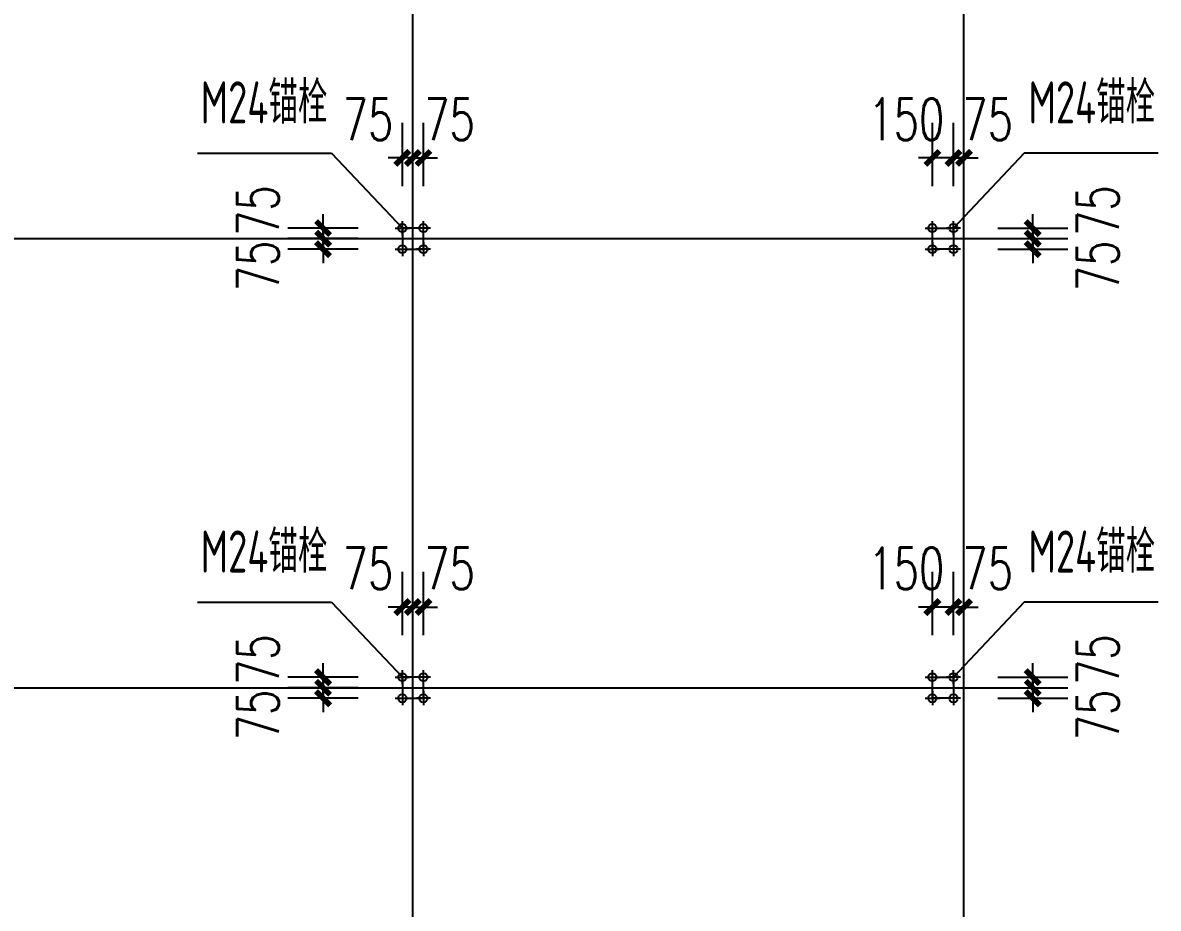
# Model space of a CAD drawing. Extents: x 180850 to 1399066, y 48356 to 327880.
# Drawn here: x 485269 to 501445, y 165909 to 178529 of the extents above; entities that cross this region are included whole.
import ezdxf
from ezdxf.enums import TextEntityAlignment as Align

# ---------------------------------------------------------------- set-up
doc = ezdxf.new("R2010")
doc.units = 0
doc.header["$LTSCALE"] = 1000
for name, color, linetype in [('AXIS', 3, 'Continuous'), ('DOTE', 1, 'Continuous'), ('TEXT', 7, 'Continuous')]:
    doc.layers.add(name, color=color, linetype=linetype)
doc.styles.add('_TCH_DIM_T3', font='SIMPLEX', dxfattribs={"width": 0.705882, "bigfont": 'GBCBIG'})
doc.styles.add('TSSD_Label', font='tssdeng.shx', dxfattribs={"width": 0.7, "bigfont": 'hztxt.shx'})
doc.dimstyles.new('TCH-200-2', dxfattribs={"dimtxt": 595, "dimasz": 200, "dimexe": 500, "dimexo": 600, "dimgap": 252.5, "dimtad": 1, "dimdec": 0, "dimlfac": 0.5, "dimzin": 0, "dimdsep": 46, "dimtxsty": '_TCH_DIM_T3', "dimblk": 'ARCHTICK', "dimcen": 0.09, "dimclrd": 124, "dimclre": 124, "dimclrt": 7, "dimazin": 2, "dimtfac": 1, "dimtdec": 0, "dimtix": 1, "dimtmove": 2, "dimatfit": 3, "dimfxl": 1, "dimtolj": 1, "dimtzin": 0, "dimarcsym": 0})

# ---------------------------------------------------------------- blocks, each defined once
blk = doc.blocks.new('_ArchTick')
at = {"color": 0, "linetype": 'ByBlock', "const_width": 0.4}
blk.add_lwpolyline([(-0.5, -0.5), (0.5, 0.5)], dxfattribs=at)
blk = doc.blocks.new('*D1571')
at = {"color": 124, "linetype": 'ByBlock', "lineweight": -2, "transparency": 16777216}
for p, q in [((489548, 175602), (489548, 175802)), ((490047, 175602), (489048, 175602)), ((489548, 175602), (489548, 175452)), ((490047, 175452), (489048, 175452)), ((489548, 175452), (489548, 175252))]:
    blk.add_line(p, q, dxfattribs=at)
at = {"layer": 'Defpoints', "color": 0, "linetype": 'ByBlock', "transparency": 16777216}
for p in [(490647, 175602), (489548, 175452), (490647, 175452)]:
    blk.add_point(p, dxfattribs=at)
at = {"color": 124, "linetype": 'ByBlock', "lineweight": -2, "transparency": 16777216, "xscale": 200, "yscale": 200, "zscale": 200}
for p, rotation in [((489548, 175602), 270), ((489548, 175452), 90)]:
    blk.add_blockref('_ArchTick', p, dxfattribs=dict(at, rotation=rotation))
at = {"color": 7, "linetype": 'ByBlock', "transparency": 16777216, "insert": (488621, 175851), "char_height": 595, "attachment_point": 5, "rotation": 90, "style": '_TCH_DIM_T3'}
blk.add_mtext('\\A1;75', dxfattribs=at)
blk = doc.blocks.new('*D1572')
at = {"color": 124, "linetype": 'ByBlock', "lineweight": -2, "transparency": 16777216}
for p, q in [((489548, 175452), (489548, 175652)), ((490047, 175452), (489048, 175452)), ((489548, 175302), (489548, 175452)), ((490047, 175302), (489048, 175302)), ((489548, 175302), (489548, 175102))]:
    blk.add_line(p, q, dxfattribs=at)
at = {"layer": 'Defpoints', "color": 0, "linetype": 'ByBlock', "transparency": 16777216}
for p in [(489548, 175452), (490647, 175452), (490647, 175302)]:
    blk.add_point(p, dxfattribs=at)
at = {"color": 124, "linetype": 'ByBlock', "lineweight": -2, "transparency": 16777216, "xscale": 200, "yscale": 200, "zscale": 200}
for p, rotation in [((489548, 175452), 270), ((489548, 175302), 90)]:
    blk.add_blockref('_ArchTick', p, dxfattribs=dict(at, rotation=rotation))
at = {"color": 7, "linetype": 'ByBlock', "transparency": 16777216, "insert": (488621, 175063), "char_height": 595, "attachment_point": 5, "rotation": 90, "style": '_TCH_DIM_T3'}
blk.add_mtext('\\A1;75', dxfattribs=at)
blk = doc.blocks.new('*D1573')
at = {"color": 124, "linetype": 'ByBlock', "lineweight": -2, "transparency": 16777216}
for p, q in [((490677, 176202), (490677, 177102)), ((490827, 176202), (490827, 177102)), ((490677, 176602), (490477, 176602)), ((490827, 176602), (490677, 176602)), ((490827, 176602), (491027, 176602))]:
    blk.add_line(p, q, dxfattribs=at)
at = {"layer": 'Defpoints', "color": 0, "linetype": 'ByBlock', "transparency": 16777216}
for p in [(490677, 176602), (490677, 175602), (490827, 175602)]:
    blk.add_point(p, dxfattribs=at)
at = {"color": 124, "linetype": 'ByBlock', "lineweight": -2, "transparency": 16777216, "xscale": 200, "yscale": 200, "zscale": 200}
blk.add_blockref('_ArchTick', (490677, 176602), dxfattribs=at)
at = {"color": 124, "linetype": 'ByBlock', "lineweight": -2, "transparency": 16777216, "xscale": 200, "yscale": 200, "zscale": 200, "rotation": 180}
blk.add_blockref('_ArchTick', (490827, 176602), dxfattribs=at)
at = {"color": 7, "linetype": 'ByBlock', "transparency": 16777216, "insert": (490189, 177152), "char_height": 595, "attachment_point": 5, "style": '_TCH_DIM_T3'}
blk.add_mtext('\\A1;75', dxfattribs=at)
blk = doc.blocks.new('*D1574')
at = {"color": 124, "linetype": 'ByBlock', "lineweight": -2, "transparency": 16777216}
for p, q in [((490827, 176202), (490827, 177102)), ((490977, 176202), (490977, 177102)), ((490827, 176602), (490627, 176602)), ((490827, 176602), (490977, 176602)), ((490977, 176602), (491177, 176602))]:
    blk.add_line(p, q, dxfattribs=at)
at = {"layer": 'Defpoints', "color": 0, "linetype": 'ByBlock', "transparency": 16777216}
for p in [(490977, 176602), (490827, 175602), (490977, 175602)]:
    blk.add_point(p, dxfattribs=at)
at = {"color": 124, "linetype": 'ByBlock', "lineweight": -2, "transparency": 16777216, "xscale": 200, "yscale": 200, "zscale": 200}
blk.add_blockref('_ArchTick', (490827, 176602), dxfattribs=at)
at = {"color": 124, "linetype": 'ByBlock', "lineweight": -2, "transparency": 16777216, "xscale": 200, "yscale": 200, "zscale": 200, "rotation": 180}
blk.add_blockref('_ArchTick', (490977, 176602), dxfattribs=at)
at = {"color": 7, "linetype": 'ByBlock', "transparency": 16777216, "insert": (491349, 177152), "char_height": 595, "attachment_point": 5, "style": '_TCH_DIM_T3'}
blk.add_mtext('\\A1;75', dxfattribs=at)
blk = doc.blocks.new('*D1575')
at = {"color": 124, "linetype": 'ByBlock', "lineweight": -2, "transparency": 16777216}
for p, q in [((499656, 175602), (499656, 175802)), ((499157, 175602), (500156, 175602)), ((499656, 175602), (499656, 175452)), ((499157, 175452), (500156, 175452)), ((499656, 175452), (499656, 175252))]:
    blk.add_line(p, q, dxfattribs=at)
at = {"layer": 'Defpoints', "color": 0, "linetype": 'ByBlock', "transparency": 16777216}
for p in [(498557, 175602), (498557, 175452), (499656, 175452)]:
    blk.add_point(p, dxfattribs=at)
at = {"color": 124, "linetype": 'ByBlock', "lineweight": -2, "transparency": 16777216, "xscale": 200, "yscale": 200, "zscale": 200}
for p, rotation in [((499656, 175602), 270), ((499656, 175452), 90)]:
    blk.add_blockref('_ArchTick', p, dxfattribs=dict(at, rotation=rotation))
at = {"color": 7, "linetype": 'ByBlock', "transparency": 16777216, "insert": (500583, 175851), "char_height": 595, "attachment_point": 5, "rotation": 90, "style": '_TCH_DIM_T3'}
blk.add_mtext('\\A1;75', dxfattribs=at)
blk = doc.blocks.new('*D1576')
at = {"color": 124, "linetype": 'ByBlock', "lineweight": -2, "transparency": 16777216}
for p, q in [((499656, 175452), (499656, 175652)), ((499157, 175452), (500156, 175452)), ((499656, 175302), (499656, 175452)), ((499157, 175302), (500156, 175302)), ((499656, 175302), (499656, 175102))]:
    blk.add_line(p, q, dxfattribs=at)
at = {"layer": 'Defpoints', "color": 0, "linetype": 'ByBlock', "transparency": 16777216}
for p in [(498557, 175452), (499656, 175452), (498557, 175302)]:
    blk.add_point(p, dxfattribs=at)
at = {"color": 124, "linetype": 'ByBlock', "lineweight": -2, "transparency": 16777216, "xscale": 200, "yscale": 200, "zscale": 200}
for p, rotation in [((499656, 175452), 270), ((499656, 175302), 90)]:
    blk.add_blockref('_ArchTick', p, dxfattribs=dict(at, rotation=rotation))
at = {"color": 7, "linetype": 'ByBlock', "transparency": 16777216, "insert": (500583, 175063), "char_height": 595, "attachment_point": 5, "rotation": 90, "style": '_TCH_DIM_T3'}
blk.add_mtext('\\A1;75', dxfattribs=at)
blk = doc.blocks.new('*D1577')
at = {"color": 124, "linetype": 'ByBlock', "lineweight": -2, "transparency": 16777216}
for p, q in [((498527, 176202), (498527, 177102)), ((498677, 176202), (498677, 177102)), ((498527, 176602), (498327, 176602)), ((498677, 176602), (498527, 176602)), ((498677, 176602), (498877, 176602))]:
    blk.add_line(p, q, dxfattribs=at)
at = {"layer": 'Defpoints', "color": 0, "linetype": 'ByBlock', "transparency": 16777216}
for p in [(498527, 176602), (498527, 175602), (498677, 175602)]:
    blk.add_point(p, dxfattribs=at)
at = {"color": 124, "linetype": 'ByBlock', "lineweight": -2, "transparency": 16777216, "xscale": 200, "yscale": 200, "zscale": 200}
blk.add_blockref('_ArchTick', (498527, 176602), dxfattribs=at)
at = {"color": 124, "linetype": 'ByBlock', "lineweight": -2, "transparency": 16777216, "xscale": 200, "yscale": 200, "zscale": 200, "rotation": 180}
blk.add_blockref('_ArchTick', (498677, 176602), dxfattribs=at)
at = {"color": 7, "linetype": 'ByBlock', "transparency": 16777216, "insert": (499015, 177152), "char_height": 595, "attachment_point": 5, "style": '_TCH_DIM_T3'}
blk.add_mtext('\\A1;75', dxfattribs=at)
blk = doc.blocks.new('*D1578')
at = {"color": 124, "linetype": 'ByBlock', "lineweight": -2, "transparency": 16777216}
for p, q in [((498227, 176202), (498227, 177102)), ((498527, 176202), (498527, 177102)), ((498227, 176602), (498027, 176602)), ((498527, 176602), (498227, 176602)), ((498527, 176602), (498727, 176602))]:
    blk.add_line(p, q, dxfattribs=at)
at = {"layer": 'Defpoints', "color": 0, "linetype": 'ByBlock', "transparency": 16777216}
for p in [(498227, 176602), (498227, 175602), (498527, 175602)]:
    blk.add_point(p, dxfattribs=at)
at = {"color": 124, "linetype": 'ByBlock', "lineweight": -2, "transparency": 16777216, "xscale": 200, "yscale": 200, "zscale": 200}
blk.add_blockref('_ArchTick', (498227, 176602), dxfattribs=at)
at = {"color": 124, "linetype": 'ByBlock', "lineweight": -2, "transparency": 16777216, "xscale": 200, "yscale": 200, "zscale": 200, "rotation": 180}
blk.add_blockref('_ArchTick', (498527, 176602), dxfattribs=at)
at = {"color": 7, "linetype": 'ByBlock', "transparency": 16777216, "insert": (497855, 177152), "char_height": 595, "attachment_point": 5, "style": '_TCH_DIM_T3'}
blk.add_mtext('\\A1;150', dxfattribs=at)
blk = doc.blocks.new('*D1579')
at = {"color": 124, "linetype": 'ByBlock', "lineweight": -2, "transparency": 16777216}
for p, q in [((489548, 169202), (489548, 169402)), ((490047, 169202), (489048, 169202)), ((489548, 169202), (489548, 169052)), ((490047, 169052), (489048, 169052)), ((489548, 169052), (489548, 168852))]:
    blk.add_line(p, q, dxfattribs=at)
at = {"layer": 'Defpoints', "color": 0, "linetype": 'ByBlock', "transparency": 16777216}
for p in [(490647, 169202), (489548, 169052), (490647, 169052)]:
    blk.add_point(p, dxfattribs=at)
at = {"color": 124, "linetype": 'ByBlock', "lineweight": -2, "transparency": 16777216, "xscale": 200, "yscale": 200, "zscale": 200}
for p, rotation in [((489548, 169202), 270), ((489548, 169052), 90)]:
    blk.add_blockref('_ArchTick', p, dxfattribs=dict(at, rotation=rotation))
at = {"color": 7, "linetype": 'ByBlock', "transparency": 16777216, "insert": (488621, 169451), "char_height": 595, "attachment_point": 5, "rotation": 90, "style": '_TCH_DIM_T3'}
blk.add_mtext('\\A1;75', dxfattribs=at)
blk = doc.blocks.new('*D1580')
at = {"color": 124, "linetype": 'ByBlock', "lineweight": -2, "transparency": 16777216}
for p, q in [((489548, 169052), (489548, 169252)), ((490047, 169052), (489048, 169052)), ((489548, 168902), (489548, 169052)), ((490047, 168902), (489048, 168902)), ((489548, 168902), (489548, 168702))]:
    blk.add_line(p, q, dxfattribs=at)
at = {"layer": 'Defpoints', "color": 0, "linetype": 'ByBlock', "transparency": 16777216}
for p in [(489548, 169052), (490647, 169052), (490647, 168902)]:
    blk.add_point(p, dxfattribs=at)
at = {"color": 124, "linetype": 'ByBlock', "lineweight": -2, "transparency": 16777216, "xscale": 200, "yscale": 200, "zscale": 200}
for p, rotation in [((489548, 169052), 270), ((489548, 168902), 90)]:
    blk.add_blockref('_ArchTick', p, dxfattribs=dict(at, rotation=rotation))
at = {"color": 7, "linetype": 'ByBlock', "transparency": 16777216, "insert": (488621, 168663), "char_height": 595, "attachment_point": 5, "rotation": 90, "style": '_TCH_DIM_T3'}
blk.add_mtext('\\A1;75', dxfattribs=at)
blk = doc.blocks.new('*D1581')
at = {"color": 124, "linetype": 'ByBlock', "lineweight": -2, "transparency": 16777216}
for p, q in [((490677, 169802), (490677, 170702)), ((490827, 169802), (490827, 170702)), ((490677, 170202), (490477, 170202)), ((490827, 170202), (490677, 170202)), ((490827, 170202), (491027, 170202))]:
    blk.add_line(p, q, dxfattribs=at)
at = {"layer": 'Defpoints', "color": 0, "linetype": 'ByBlock', "transparency": 16777216}
for p in [(490677, 170202), (490677, 169202), (490827, 169202)]:
    blk.add_point(p, dxfattribs=at)
at = {"color": 124, "linetype": 'ByBlock', "lineweight": -2, "transparency": 16777216, "xscale": 200, "yscale": 200, "zscale": 200}
blk.add_blockref('_ArchTick', (490677, 170202), dxfattribs=at)
at = {"color": 124, "linetype": 'ByBlock', "lineweight": -2, "transparency": 16777216, "xscale": 200, "yscale": 200, "zscale": 200, "rotation": 180}
blk.add_blockref('_ArchTick', (490827, 170202), dxfattribs=at)
at = {"color": 7, "linetype": 'ByBlock', "transparency": 16777216, "insert": (490189, 170752), "char_height": 595, "attachment_point": 5, "style": '_TCH_DIM_T3'}
blk.add_mtext('\\A1;75', dxfattribs=at)
blk = doc.blocks.new('*D1582')
at = {"color": 124, "linetype": 'ByBlock', "lineweight": -2, "transparency": 16777216}
for p, q in [((490827, 169802), (490827, 170702)), ((490977, 169802), (490977, 170702)), ((490827, 170202), (490627, 170202)), ((490827, 170202), (490977, 170202)), ((490977, 170202), (491177, 170202))]:
    blk.add_line(p, q, dxfattribs=at)
at = {"layer": 'Defpoints', "color": 0, "linetype": 'ByBlock', "transparency": 16777216}
for p in [(490977, 170202), (490827, 169202), (490977, 169202)]:
    blk.add_point(p, dxfattribs=at)
at = {"color": 124, "linetype": 'ByBlock', "lineweight": -2, "transparency": 16777216, "xscale": 200, "yscale": 200, "zscale": 200}
blk.add_blockref('_ArchTick', (490827, 170202), dxfattribs=at)
at = {"color": 124, "linetype": 'ByBlock', "lineweight": -2, "transparency": 16777216, "xscale": 200, "yscale": 200, "zscale": 200, "rotation": 180}
blk.add_blockref('_ArchTick', (490977, 170202), dxfattribs=at)
at = {"color": 7, "linetype": 'ByBlock', "transparency": 16777216, "insert": (491349, 170752), "char_height": 595, "attachment_point": 5, "style": '_TCH_DIM_T3'}
blk.add_mtext('\\A1;75', dxfattribs=at)
blk = doc.blocks.new('*D1583')
at = {"color": 124, "linetype": 'ByBlock', "lineweight": -2, "transparency": 16777216}
for p, q in [((499656, 169202), (499656, 169402)), ((499157, 169202), (500156, 169202)), ((499656, 169202), (499656, 169052)), ((499157, 169052), (500156, 169052)), ((499656, 169052), (499656, 168852))]:
    blk.add_line(p, q, dxfattribs=at)
at = {"layer": 'Defpoints', "color": 0, "linetype": 'ByBlock', "transparency": 16777216}
for p in [(498557, 169202), (498557, 169052), (499656, 169052)]:
    blk.add_point(p, dxfattribs=at)
at = {"color": 124, "linetype": 'ByBlock', "lineweight": -2, "transparency": 16777216, "xscale": 200, "yscale": 200, "zscale": 200}
for p, rotation in [((499656, 169202), 270), ((499656, 169052), 90)]:
    blk.add_blockref('_ArchTick', p, dxfattribs=dict(at, rotation=rotation))
at = {"color": 7, "linetype": 'ByBlock', "transparency": 16777216, "insert": (500583, 169451), "char_height": 595, "attachment_point": 5, "rotation": 90, "style": '_TCH_DIM_T3'}
blk.add_mtext('\\A1;75', dxfattribs=at)
blk = doc.blocks.new('*D1584')
at = {"color": 124, "linetype": 'ByBlock', "lineweight": -2, "transparency": 16777216}
for p, q in [((499656, 169052), (499656, 169252)), ((499157, 169052), (500156, 169052)), ((499656, 168902), (499656, 169052)), ((499157, 168902), (500156, 168902)), ((499656, 168902), (499656, 168702))]:
    blk.add_line(p, q, dxfattribs=at)
at = {"layer": 'Defpoints', "color": 0, "linetype": 'ByBlock', "transparency": 16777216}
for p in [(498557, 169052), (499656, 169052), (498557, 168902)]:
    blk.add_point(p, dxfattribs=at)
at = {"color": 124, "linetype": 'ByBlock', "lineweight": -2, "transparency": 16777216, "xscale": 200, "yscale": 200, "zscale": 200}
for p, rotation in [((499656, 169052), 270), ((499656, 168902), 90)]:
    blk.add_blockref('_ArchTick', p, dxfattribs=dict(at, rotation=rotation))
at = {"color": 7, "linetype": 'ByBlock', "transparency": 16777216, "insert": (500583, 168663), "char_height": 595, "attachment_point": 5, "rotation": 90, "style": '_TCH_DIM_T3'}
blk.add_mtext('\\A1;75', dxfattribs=at)
blk = doc.blocks.new('*D1585')
at = {"color": 124, "linetype": 'ByBlock', "lineweight": -2, "transparency": 16777216}
for p, q in [((498527, 169802), (498527, 170702)), ((498677, 169802), (498677, 170702)), ((498527, 170202), (498327, 170202)), ((498677, 170202), (498527, 170202)), ((498677, 170202), (498877, 170202))]:
    blk.add_line(p, q, dxfattribs=at)
at = {"layer": 'Defpoints', "color": 0, "linetype": 'ByBlock', "transparency": 16777216}
for p in [(498527, 170202), (498527, 169202), (498677, 169202)]:
    blk.add_point(p, dxfattribs=at)
at = {"color": 124, "linetype": 'ByBlock', "lineweight": -2, "transparency": 16777216, "xscale": 200, "yscale": 200, "zscale": 200}
blk.add_blockref('_ArchTick', (498527, 170202), dxfattribs=at)
at = {"color": 124, "linetype": 'ByBlock', "lineweight": -2, "transparency": 16777216, "xscale": 200, "yscale": 200, "zscale": 200, "rotation": 180}
blk.add_blockref('_ArchTick', (498677, 170202), dxfattribs=at)
at = {"color": 7, "linetype": 'ByBlock', "transparency": 16777216, "insert": (499015, 170752), "char_height": 595, "attachment_point": 5, "style": '_TCH_DIM_T3'}
blk.add_mtext('\\A1;75', dxfattribs=at)
blk = doc.blocks.new('*D1586')
at = {"color": 124, "linetype": 'ByBlock', "lineweight": -2, "transparency": 16777216}
for p, q in [((498227, 169802), (498227, 170702)), ((498527, 169802), (498527, 170702)), ((498227, 170202), (498027, 170202)), ((498527, 170202), (498227, 170202)), ((498527, 170202), (498727, 170202))]:
    blk.add_line(p, q, dxfattribs=at)
at = {"layer": 'Defpoints', "color": 0, "linetype": 'ByBlock', "transparency": 16777216}
for p in [(498227, 170202), (498227, 169202), (498527, 169202)]:
    blk.add_point(p, dxfattribs=at)
at = {"color": 124, "linetype": 'ByBlock', "lineweight": -2, "transparency": 16777216, "xscale": 200, "yscale": 200, "zscale": 200}
blk.add_blockref('_ArchTick', (498227, 170202), dxfattribs=at)
at = {"color": 124, "linetype": 'ByBlock', "lineweight": -2, "transparency": 16777216, "xscale": 200, "yscale": 200, "zscale": 200, "rotation": 180}
blk.add_blockref('_ArchTick', (498527, 170202), dxfattribs=at)
at = {"color": 7, "linetype": 'ByBlock', "transparency": 16777216, "insert": (497855, 170752), "char_height": 595, "attachment_point": 5, "style": '_TCH_DIM_T3'}
blk.add_mtext('\\A1;150', dxfattribs=at)

msp = doc.modelspace()

# ---------------------------------------------------------------- linework, layer by layer
for centre in [(490677, 175602.06), (490977, 175602.06), (498227, 175602.06), (498527, 175602.06), (490677, 175302.06), (490977, 175302.06), (498227, 175302.06), (498527, 175302.06), (490677, 169202.06), (490977, 169202.06), (498227, 169202.06), (498527, 169202.06), (490677, 168902.06), (490977, 168902.06), (498227, 168902.06), (498527, 168902.06)]:
    msp.add_circle(centre, 58.52)
at = {"layer": 'AXIS'}
for p, q in [((487759.44, 176671.01), (489670, 176671.01)), ((489670, 176671.01), (490677, 175602.06)), ((499534, 176671.01), (498527, 175602.06)), ((501444.56, 176671.01), (499534, 176671.01)), ((490677, 175501.39), (490677, 175702.73)), ((490977, 175501.39), (490977, 175702.73)), ((498227, 175501.39), (498227, 175702.73)), ((498527, 175501.39), (498527, 175702.73)), ((490576.33, 175602.06), (490777.67, 175602.06)), ((491077.67, 175602.06), (490876.33, 175602.06)), ((498126.33, 175602.06), (498327.67, 175602.06)), ((498627.67, 175602.06), (498426.33, 175602.06)), ((490677, 175402.73), (490677, 175201.39)), ((490977, 175402.73), (490977, 175201.39)), ((498227, 175402.73), (498227, 175201.39)), ((498527, 175402.73), (498527, 175201.39)), ((490576.33, 175302.06), (490777.67, 175302.06)), ((491077.67, 175302.06), (490876.33, 175302.06)), ((498126.33, 175302.06), (498327.67, 175302.06)), ((498627.67, 175302.06), (498426.33, 175302.06)), ((487759.44, 170271.01), (489670, 170271.01)), ((489670, 170271.01), (490677, 169202.06)), ((499534, 170271.01), (498527, 169202.06)), ((501444.56, 170271.01), (499534, 170271.01)), ((490576.33, 169202.06), (490777.67, 169202.06)), ((490677, 169101.39), (490677, 169302.73)), ((491077.67, 169202.06), (490876.33, 169202.06)), ((490977, 169101.39), (490977, 169302.73)), ((498126.33, 169202.06), (498327.67, 169202.06)), ((498227, 169101.39), (498227, 169302.73)), ((498627.67, 169202.06), (498426.33, 169202.06)), ((498527, 169101.39), (498527, 169302.73)), ((490576.33, 168902.06), (490777.67, 168902.06)), ((490677, 169002.73), (490677, 168801.39)), ((491077.67, 168902.06), (490876.33, 168902.06)), ((490977, 169002.73), (490977, 168801.39)), ((498126.33, 168902.06), (498327.67, 168902.06)), ((498227, 169002.73), (498227, 168801.39)), ((498627.67, 168902.06), (498426.33, 168902.06)), ((498527, 169002.73), (498527, 168801.39))]:
    msp.add_line(p, q, dxfattribs=at)
at = {"layer": 'DOTE'}
for p, q in [((490827, 155252.06), (490827, 208452.06)), ((498677, 155252.06), (498677, 208452.06)), ((447927, 175452.06), (499927, 175452.06)), ((447927, 169052.06), (499927, 169052.06))]:
    msp.add_line(p, q, dxfattribs=at)
for points in [[(490977, 175602.06), (490677, 175602.06), (490677, 175302.06), (490977, 175302.06)], [(498227, 175602.06), (498527, 175602.06), (498527, 175302.06), (498227, 175302.06)], [(490977, 169202.06), (490677, 169202.06), (490677, 168902.06), (490977, 168902.06)], [(498227, 169202.06), (498527, 169202.06), (498527, 168902.06), (498227, 168902.06)]]:
    msp.add_lwpolyline(points, close=True, dxfattribs=at)

# ---------------------------------------------------------------- texts
at = {"layer": 'TEXT', "style": 'TSSD_Label', "width": 0.7}
for p in [(488706.59, 176913.28), (500497.41, 176913.28), (488706.59, 170513.28), (500497.41, 170513.28)]:
    msp.add_text('M24锚栓', height=600, dxfattribs=at).set_placement(p, align=Align.BOTTOM_CENTER)

# ---------------------------------------------------------------- dimensions: what is measured, and where the dimension line sits
at = {"linetype": 'ByBlock'}
for base, p1, p2, angle, picture, middle in [((490677, 176602.28), (490827, 175602.06), (490677, 175602.06), 180, '*D1573', (490188.79, 177152.28)), ((498227, 176602.28), (498527, 175602.06), (498227, 175602.06), 180, '*D1578', (497855.34, 177152.28)), ((489547.82, 175452.06), (490647, 175602.06), (490647, 175452.06), 90, '*D1571', (488621.47, 175851.06)), ((499656.18, 175452.06), (498557, 175602.06), (498557, 175452.06), 90, '*D1575', (500582.54, 175851.06)), ((489547.82, 175452.06), (490647, 175302.06), (490647, 175452.06), 270, '*D1572', (488621.47, 175063.37)), ((499656.18, 175452.06), (498557, 175302.06), (498557, 175452.06), 270, '*D1576', (500582.54, 175063.37)), ((490677, 170202.28), (490827, 169202.06), (490677, 169202.06), 180, '*D1581', (490188.79, 170752.28)), ((498227, 170202.28), (498527, 169202.06), (498227, 169202.06), 180, '*D1586', (497855.34, 170752.28)), ((489547.82, 169052.06), (490647, 169202.06), (490647, 169052.06), 90, '*D1579', (488621.47, 169451.06)), ((499656.18, 169052.06), (498557, 169202.06), (498557, 169052.06), 90, '*D1583', (500582.54, 169451.06)), ((489547.82, 169052.06), (490647, 168902.06), (490647, 169052.06), 270, '*D1580', (488621.47, 168663.37)), ((499656.18, 169052.06), (498557, 168902.06), (498557, 169052.06), 270, '*D1584', (500582.54, 168663.37))]:
    dim = msp.add_linear_dim(base=base, p1=p1, p2=p2, angle=angle, dimstyle='TCH-200-2', dxfattribs=at)
    dim.commit()
    dim.dimension.update_dxf_attribs({"geometry": picture, "text_midpoint": middle, "dimtype": 160})
for base, p1, p2, picture, middle in [((490977, 176602.28), (490827, 175602.06), (490977, 175602.06), '*D1574', (491348.66, 177152.28)), ((498527, 176602.28), (498677, 175602.06), (498527, 175602.06), '*D1577', (499015.21, 177152.28)), ((490977, 170202.28), (490827, 169202.06), (490977, 169202.06), '*D1582', (491348.66, 170752.28)), ((498527, 170202.28), (498677, 169202.06), (498527, 169202.06), '*D1585', (499015.21, 170752.28))]:
    dim = msp.add_linear_dim(base=base, p1=p1, p2=p2, dimstyle='TCH-200-2', dxfattribs=at)
    dim.commit()
    dim.dimension.update_dxf_attribs({"geometry": picture, "text_midpoint": middle, "dimtype": 160})

doc.saveas('drawing.dxf')
